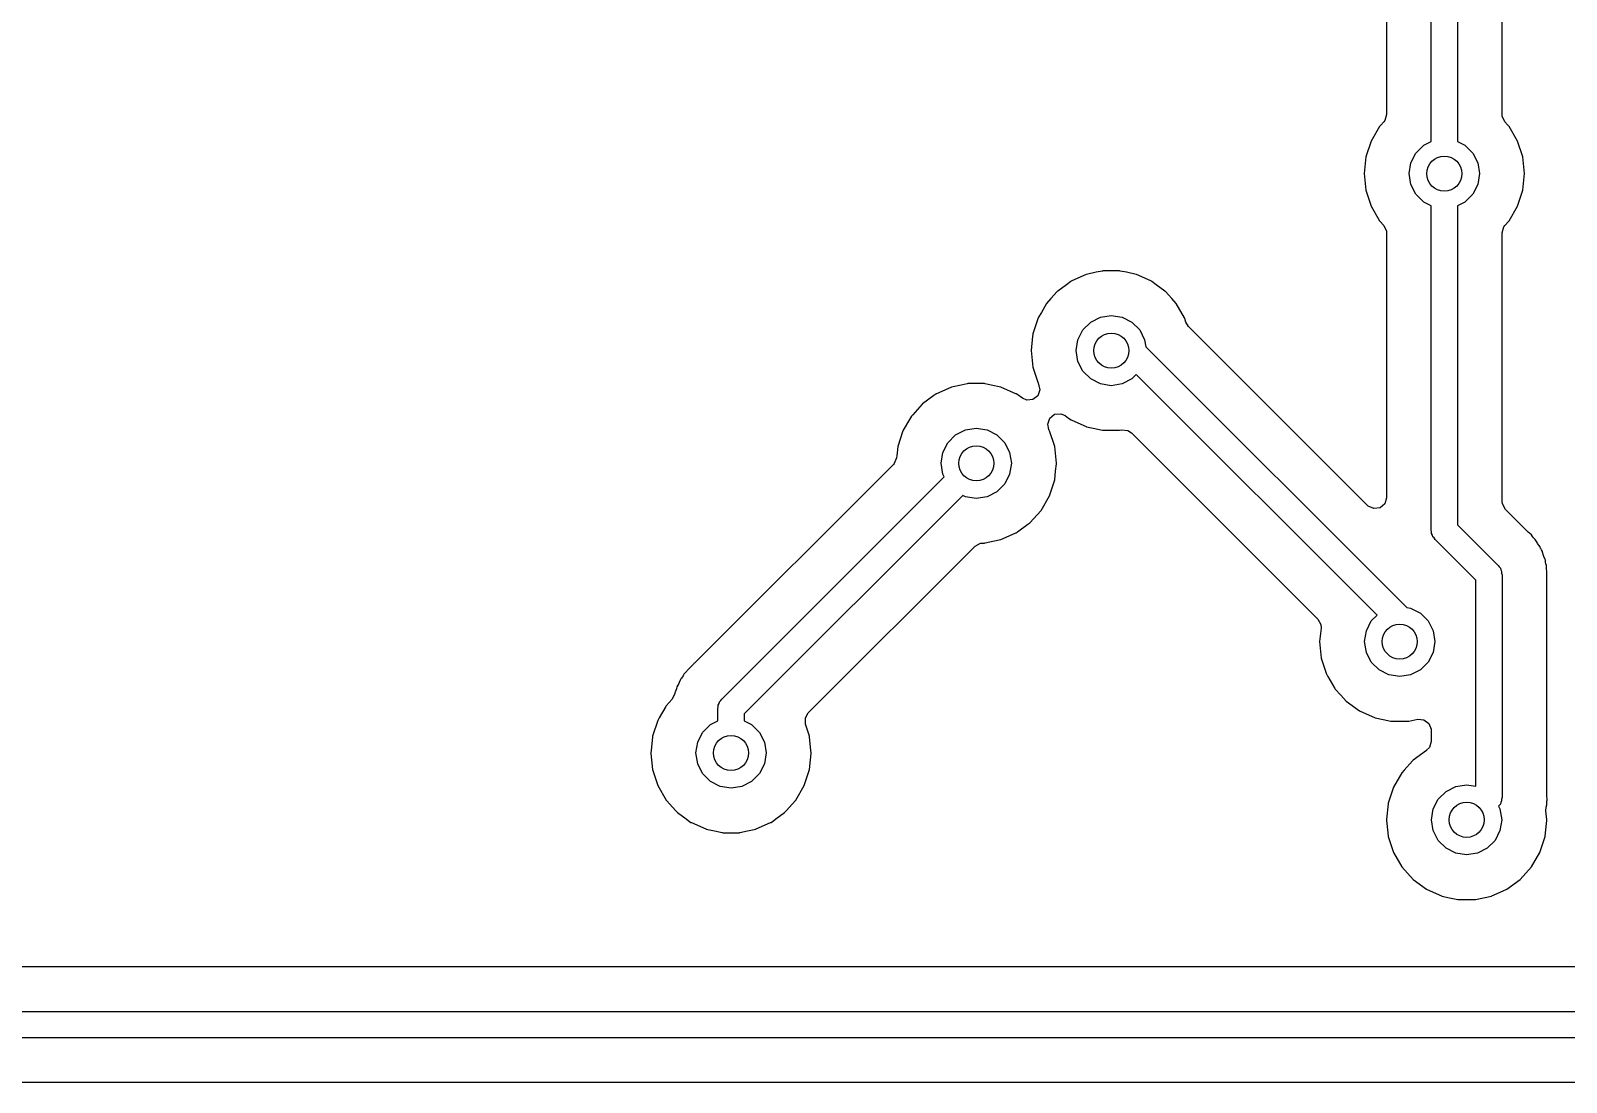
# Model space of a CAD drawing. Extents: x 120.5 to 177.9, y -124 to -74.2.
# Drawn here: x 147.98 to 165.47, y -99.77 to -87.78 of the extents above; entities that cross this region are included whole.
import ezdxf

# ---------------------------------------------------------------- set-up
doc = ezdxf.new("R2010")
doc.units = 0
doc.layers.add('BLACK', color=7, linetype='CONTINUOUS')

msp = doc.modelspace()

# ---------------------------------------------------------------- linework, layer by layer
at = {"layer": 'BLACK', "linetype": 'CONTINUOUS'}
for p, q in [((163.934, -89.041), (163.934, -86.219)), ((164.234, -86.219), (164.234, -89.041)), ((164.742, -88.7332), (164.742, -86.5268)), ((163.425, -87.3684), (163.425, -88.7332)), ((163.345, -88.8711), (163.249, -89.0364)), ((163.36, -88.8545), (163.345, -88.8711)), ((163.393, -88.8176), (163.36, -88.8545)), ((163.405, -88.8014), (163.393, -88.8176)), ((163.425, -88.7332), (163.405, -88.8014)), ((164.744, -88.7535), (164.742, -88.7332)), ((164.775, -88.8176), (164.744, -88.7535)), ((164.808, -88.8545), (164.775, -88.8176)), ((164.813, -88.86), (164.808, -88.8545)), ((164.823, -88.8711), (164.813, -88.86)), ((164.919, -89.0364), (164.823, -88.8711)), ((163.249, -89.0364), (163.19, -89.2181)), ((163.849, -89.0844), (163.934, -89.041)), ((164.234, -89.041), (164.319, -89.0844)), ((164.978, -89.2181), (164.919, -89.0364)), ((163.19, -89.2181), (163.17, -89.408)), ((163.704, -89.2844), (163.76, -89.1729)), ((163.76, -89.1729), (163.849, -89.0844)), ((164.319, -89.0844), (164.408, -89.1729)), ((164.408, -89.1729), (164.464, -89.2844)), ((164.998, -89.408), (164.978, -89.2181)), ((163.17, -89.408), (163.19, -89.5979)), ((163.684, -89.408), (163.704, -89.2844)), ((163.704, -89.5316), (163.684, -89.408)), ((164.464, -89.2844), (164.484, -89.408)), ((164.484, -89.408), (164.464, -89.5316)), ((164.978, -89.5979), (164.998, -89.408)), ((163.76, -89.6431), (163.704, -89.5316)), ((164.464, -89.5316), (164.408, -89.6431)), ((163.19, -89.5979), (163.249, -89.7796)), ((163.849, -89.7316), (163.76, -89.6431)), ((163.934, -89.775), (163.849, -89.7316)), ((164.319, -89.7316), (164.234, -89.775)), ((164.408, -89.6431), (164.319, -89.7316)), ((164.919, -89.7796), (164.978, -89.5979)), ((163.249, -89.7796), (163.345, -89.9449)), ((163.934, -93.472), (163.934, -89.775)), ((164.234, -89.775), (164.234, -93.4099)), ((164.823, -89.9449), (164.919, -89.7796)), ((163.345, -89.9449), (163.349, -89.9499)), ((163.349, -89.9499), (163.349, -89.9499)), ((163.349, -89.9499), (163.393, -89.9984)), ((163.393, -89.9984), (163.424, -90.0625)), ((163.424, -90.0625), (163.425, -90.0828)), ((163.425, -90.0828), (163.425, -93.102)), ((164.742, -90.0828), (164.763, -90.0146)), ((164.742, -93.147), (164.742, -90.0828)), ((164.763, -90.0146), (164.775, -89.9984)), ((164.775, -89.9984), (164.819, -89.9499)), ((164.819, -89.9499), (164.823, -89.9449)), ((164.819, -89.9499), (164.819, -89.9499)), ((159.832, -90.6339), (159.827, -90.6378)), ((159.838, -90.6312), (159.832, -90.6339)), ((160.001, -90.5589), (159.838, -90.6312)), ((159.838, -90.6312), (159.838, -90.6312)), ((160.007, -90.5562), (160.001, -90.5589)), ((160.001, -90.5589), (160.001, -90.5589)), ((160.116, -90.5329), (160.007, -90.5562)), ((160.187, -90.5179), (160.116, -90.5329)), ((160.194, -90.5165), (160.187, -90.5179)), ((160.187, -90.5179), (160.187, -90.5179)), ((160.384, -90.5165), (160.194, -90.5165)), ((160.391, -90.5179), (160.384, -90.5165)), ((160.462, -90.5329), (160.391, -90.5179)), ((160.391, -90.5179), (160.391, -90.5179)), ((160.571, -90.5562), (160.462, -90.5329)), ((160.577, -90.5589), (160.571, -90.5562)), ((160.74, -90.6312), (160.577, -90.5589)), ((160.577, -90.5589), (160.577, -90.5589)), ((160.746, -90.6339), (160.74, -90.6312)), ((160.74, -90.6312), (160.74, -90.6312)), ((160.751, -90.6378), (160.746, -90.6339)), ((159.673, -90.751), (159.601, -90.8309)), ((159.678, -90.7461), (159.673, -90.751)), ((159.673, -90.751), (159.673, -90.751)), ((159.777, -90.6741), (159.678, -90.7461)), ((159.827, -90.6378), (159.777, -90.6741)), ((159.827, -90.6378), (159.827, -90.6378)), ((160.801, -90.6741), (160.751, -90.6378)), ((160.751, -90.6378), (160.751, -90.6378)), ((160.9, -90.7461), (160.801, -90.6741)), ((160.905, -90.751), (160.9, -90.7461)), ((160.977, -90.8309), (160.905, -90.751)), ((160.905, -90.751), (160.905, -90.751)), ((159.55, -90.8881), (159.492, -90.989)), ((159.601, -90.8309), (159.55, -90.8881)), ((161.028, -90.8881), (160.977, -90.8309)), ((161.124, -91.0534), (161.028, -90.8881)), ((159.454, -91.0534), (159.395, -91.2351)), ((159.46, -91.0437), (159.454, -91.0534)), ((159.492, -90.989), (159.46, -91.0437)), ((159.965, -91.1899), (160.054, -91.1014)), ((160.054, -91.1014), (160.165, -91.0446)), ((160.165, -91.0446), (160.289, -91.025)), ((160.289, -91.025), (160.413, -91.0446)), ((160.413, -91.0446), (160.524, -91.1014)), ((160.524, -91.1014), (160.613, -91.1899)), ((161.126, -91.0597), (161.124, -91.0534)), ((161.139, -91.1), (161.126, -91.0597)), ((161.126, -91.0597), (161.126, -91.0597)), ((161.169, -91.1501), (161.139, -91.1)), ((163.21, -93.1911), (161.169, -91.1501)), ((159.393, -91.2595), (159.375, -91.425)), ((159.395, -91.2416), (159.393, -91.2595)), ((159.395, -91.2351), (159.395, -91.2416)), ((159.395, -91.2416), (159.395, -91.2416)), ((159.889, -91.425), (159.909, -91.3014)), ((159.909, -91.3014), (159.965, -91.1899)), ((160.613, -91.1899), (160.669, -91.3014)), ((160.669, -91.3014), (160.682, -91.3821)), ((159.375, -91.425), (159.395, -91.6149)), ((159.909, -91.5486), (159.889, -91.425)), ((160.682, -91.3821), (163.655, -94.3544)), ((159.395, -91.6149), (159.454, -91.7966)), ((159.965, -91.6601), (159.909, -91.5486)), ((160.054, -91.7486), (159.965, -91.6601)), ((158.462, -91.8439), (158.299, -91.9162)), ((158.468, -91.8412), (158.462, -91.8439)), ((158.462, -91.8439), (158.462, -91.8439)), ((158.58, -91.8173), (158.468, -91.8412)), ((158.648, -91.8029), (158.58, -91.8173)), ((158.655, -91.8015), (158.648, -91.8029)), ((158.648, -91.8029), (158.648, -91.8029)), ((158.845, -91.8015), (158.655, -91.8015)), ((158.852, -91.8029), (158.845, -91.8015)), ((158.92, -91.8173), (158.852, -91.8029)), ((158.852, -91.8029), (158.852, -91.8029)), ((159.032, -91.8412), (158.92, -91.8173)), ((159.038, -91.8439), (159.032, -91.8412)), ((159.201, -91.9162), (159.038, -91.8439)), ((159.038, -91.8439), (159.038, -91.8439)), ((159.454, -91.7966), (159.458, -91.8023)), ((159.458, -91.8023), (159.459, -91.8039)), ((159.459, -91.8039), (159.459, -91.805)), ((159.459, -91.805), (159.46, -91.8083)), ((159.46, -91.8083), (159.46, -91.8086)), ((159.46, -91.8086), (159.475, -91.8729)), ((160.165, -91.8054), (160.054, -91.7486)), ((160.289, -91.825), (160.165, -91.8054)), ((160.413, -91.8054), (160.289, -91.825)), ((160.524, -91.7486), (160.413, -91.8054)), ((160.574, -91.6984), (160.524, -91.7486)), ((163.318, -94.4417), (160.574, -91.6984)), ((158.134, -92.036), (158.027, -92.1555)), ((158.139, -92.0311), (158.134, -92.036)), ((158.134, -92.036), (158.134, -92.036)), ((158.268, -91.9369), (158.139, -92.0311)), ((158.288, -91.9228), (158.268, -91.9369)), ((158.293, -91.9189), (158.288, -91.9228)), ((158.288, -91.9228), (158.288, -91.9228)), ((158.299, -91.9162), (158.293, -91.9189)), ((158.299, -91.9162), (158.299, -91.9162)), ((159.207, -91.9189), (159.201, -91.9162)), ((159.201, -91.9162), (159.201, -91.9162)), ((159.212, -91.9228), (159.207, -91.9189)), ((159.276, -91.9689), (159.212, -91.9228)), ((159.212, -91.9228), (159.212, -91.9228)), ((159.326, -91.9907), (159.276, -91.9689)), ((159.396, -91.9839), (159.326, -91.9907)), ((159.452, -91.94), (159.396, -91.9839)), ((159.475, -91.8729), (159.452, -91.94)), ((158.011, -92.1731), (157.988, -92.2122)), ((158.027, -92.1555), (158.011, -92.1731)), ((159.564, -92.2621), (159.587, -92.195)), ((159.587, -92.195), (159.643, -92.1511)), ((159.643, -92.1511), (159.713, -92.1443)), ((159.713, -92.1443), (159.763, -92.1661)), ((159.763, -92.1661), (159.803, -92.195)), ((159.803, -92.195), (159.832, -92.2161)), ((157.915, -92.3384), (157.856, -92.5201)), ((157.919, -92.3321), (157.915, -92.3384)), ((157.988, -92.2122), (157.919, -92.3321)), ((158.426, -92.4749), (158.515, -92.3864)), ((158.515, -92.3864), (158.626, -92.3296)), ((158.626, -92.3296), (158.75, -92.31)), ((158.75, -92.31), (158.874, -92.3296)), ((158.874, -92.3296), (158.985, -92.3864)), ((158.985, -92.3864), (159.074, -92.4749)), ((159.579, -92.3264), (159.564, -92.2621)), ((159.579, -92.3267), (159.579, -92.3264)), ((159.58, -92.33), (159.579, -92.3267)), ((159.58, -92.3311), (159.58, -92.33)), ((159.585, -92.3384), (159.58, -92.3311)), ((159.644, -92.5201), (159.585, -92.3384)), ((159.832, -92.2161), (159.838, -92.2188)), ((159.838, -92.2188), (159.838, -92.2188)), ((159.838, -92.2188), (160.001, -92.2911)), ((160.001, -92.2911), (160.007, -92.2938)), ((160.007, -92.2938), (160.084, -92.3102)), ((160.084, -92.3102), (160.187, -92.3321)), ((160.187, -92.3321), (160.187, -92.3321)), ((160.187, -92.3321), (160.194, -92.3335)), ((160.194, -92.3335), (160.384, -92.3335)), ((160.384, -92.3335), (160.405, -92.3292)), ((160.405, -92.3292), (160.476, -92.3346)), ((160.476, -92.3346), (160.52, -92.3633)), ((160.52, -92.3633), (162.642, -94.4857)), ((157.856, -92.5201), (157.845, -92.6251)), ((158.37, -92.5864), (158.426, -92.4749)), ((159.074, -92.4749), (159.13, -92.5864)), ((159.664, -92.71), (159.644, -92.5201)), ((157.807, -92.7217), (155.548, -94.9803)), ((157.816, -92.7114), (157.807, -92.7217)), ((157.843, -92.6458), (157.816, -92.7114)), ((157.845, -92.6251), (157.843, -92.6458)), ((158.35, -92.71), (158.37, -92.5864)), ((158.37, -92.8336), (158.35, -92.71)), ((159.13, -92.5864), (159.15, -92.71)), ((159.15, -92.71), (159.13, -92.8336)), ((159.654, -92.8006), (159.663, -92.7166)), ((159.663, -92.7166), (159.664, -92.71)), ((155.85, -95.3979), (158.385, -92.8632)), ((158.385, -92.8632), (158.37, -92.8336)), ((159.13, -92.8336), (159.074, -92.9451)), ((159.585, -93.0816), (159.644, -92.8999)), ((159.644, -92.8999), (159.654, -92.8006)), ((158.597, -93.0753), (156.106, -95.5661)), ((158.626, -93.0904), (158.597, -93.0753)), ((158.985, -93.0336), (158.874, -93.0904)), ((159.074, -92.9451), (158.985, -93.0336)), ((159.489, -93.2469), (159.585, -93.0816)), ((158.75, -93.11), (158.626, -93.0904)), ((158.874, -93.0904), (158.75, -93.11)), ((159.361, -93.3889), (159.489, -93.2469)), ((163.217, -93.1973), (163.21, -93.1911)), ((163.282, -93.2268), (163.217, -93.1973)), ((163.352, -93.2167), (163.282, -93.2268)), ((163.405, -93.1702), (163.352, -93.2167)), ((163.425, -93.102), (163.405, -93.1702)), ((164.745, -93.1738), (164.742, -93.147)), ((164.779, -93.2361), (164.745, -93.1738)), ((165.031, -93.4882), (164.779, -93.2361)), ((159.219, -93.4924), (159.339, -93.405)), ((159.339, -93.405), (159.361, -93.3889)), ((164.234, -93.4099), (164.698, -93.8739)), ((158.852, -93.6171), (158.939, -93.5986)), ((158.939, -93.5986), (159.032, -93.5788)), ((159.032, -93.5788), (159.057, -93.5676)), ((159.057, -93.5676), (159.201, -93.5038)), ((159.201, -93.5038), (159.207, -93.5011)), ((159.201, -93.5038), (159.201, -93.5038)), ((159.207, -93.5011), (159.219, -93.4924)), ((163.939, -93.4911), (163.934, -93.472)), ((163.939, -93.5108), (163.939, -93.4911)), ((163.949, -93.5279), (163.939, -93.5108)), ((163.954, -93.547), (163.949, -93.5279)), ((163.968, -93.561), (163.954, -93.547)), ((163.978, -93.5781), (163.968, -93.561)), ((164.442, -94.0421), (163.978, -93.5781)), ((165.04, -93.4962), (165.031, -93.4882)), ((165.076, -93.5256), (165.04, -93.4962)), ((165.088, -93.543), (165.076, -93.5256)), ((165.101, -93.558), (165.088, -93.543)), ((165.116, -93.5732), (165.101, -93.558)), ((165.12, -93.58), (165.116, -93.5732)), ((165.14, -93.6129), (165.12, -93.58)), ((165.12, -93.58), (165.12, -93.58)), ((156.835, -95.5559), (158.736, -93.6554)), ((158.736, -93.6554), (158.798, -93.6214)), ((158.798, -93.6214), (158.825, -93.6185)), ((158.825, -93.6185), (158.845, -93.6185)), ((158.845, -93.6185), (158.852, -93.6171)), ((158.852, -93.6171), (158.852, -93.6171)), ((165.146, -93.6229), (165.14, -93.6129)), ((165.174, -93.6602), (165.146, -93.6229)), ((165.181, -93.6793), (165.174, -93.6602)), ((165.182, -93.6802), (165.181, -93.6793)), ((165.19, -93.6979), (165.182, -93.6802)), ((165.201, -93.7164), (165.19, -93.6979)), ((165.203, -93.724), (165.201, -93.7164)), ((165.214, -93.7608), (165.203, -93.724)), ((165.218, -93.772), (165.214, -93.7608)), ((165.232, -93.8076), (165.218, -93.772)), ((164.698, -93.8739), (164.708, -93.891)), ((164.708, -93.891), (164.722, -93.905)), ((164.722, -93.905), (164.727, -93.9241)), ((164.727, -93.9241), (164.737, -93.9412)), ((164.737, -93.9412), (164.737, -93.9609)), ((164.737, -93.9609), (164.742, -93.98)), ((165.235, -93.8149), (165.232, -93.8076)), ((165.232, -93.8076), (165.232, -93.8076)), ((165.236, -93.8228), (165.235, -93.8149)), ((165.238, -93.8362), (165.236, -93.8228)), ((165.236, -93.8228), (165.236, -93.8228)), ((165.242, -93.8556), (165.238, -93.8362)), ((165.248, -93.8762), (165.242, -93.8556)), ((165.248, -93.8841), (165.248, -93.8762)), ((165.249, -93.9223), (165.248, -93.8841)), ((165.25, -93.9342), (165.249, -93.9223)), ((165.25, -93.9386), (165.25, -93.9342)), ((165.25, -93.9677), (165.25, -93.9386)), ((164.442, -96.3905), (164.442, -94.0421)), ((164.742, -93.98), (164.742, -96.52)), ((165.251, -93.9716), (165.25, -93.9677)), ((165.25, -94.0621), (165.251, -94.0502)), ((165.25, -96.483), (165.25, -94.0621)), ((165.253, -94.0425), (165.251, -93.9716)), ((165.251, -94.0502), (165.253, -94.0425)), ((165.251, -94.0502), (165.251, -94.0502)), ((162.642, -94.4857), (162.676, -94.548)), ((163.252, -94.5069), (163.318, -94.4417)), ((163.655, -94.3544), (163.7, -94.3616)), ((163.7, -94.3616), (163.811, -94.4184)), ((163.811, -94.4184), (163.9, -94.5069)), ((162.679, -94.588), (162.662, -94.742)), ((162.676, -94.548), (162.679, -94.588)), ((163.176, -94.742), (163.196, -94.6184)), ((163.196, -94.6184), (163.252, -94.5069)), ((163.9, -94.5069), (163.956, -94.6184)), ((163.956, -94.6184), (163.976, -94.742)), ((162.662, -94.742), (162.682, -94.9319)), ((163.196, -94.8656), (163.176, -94.742)), ((163.976, -94.742), (163.956, -94.8656)), ((155.527, -94.9984), (155.484, -95.0443)), ((155.533, -94.9926), (155.527, -94.9984)), ((155.527, -94.9984), (155.527, -94.9984)), ((155.54, -94.9883), (155.533, -94.9926)), ((155.548, -94.9803), (155.54, -94.9883)), ((155.54, -94.9883), (155.54, -94.9883)), ((162.682, -94.9319), (162.741, -95.1136)), ((163.252, -94.9771), (163.196, -94.8656)), ((163.341, -95.0656), (163.252, -94.9771)), ((163.9, -94.9771), (163.811, -95.0656)), ((163.956, -94.8656), (163.9, -94.9771)), ((155.382, -95.1734), (155.366, -95.2085)), ((155.385, -95.1661), (155.382, -95.1734)), ((155.382, -95.1734), (155.382, -95.1734)), ((155.39, -95.1593), (155.385, -95.1661)), ((155.398, -95.1492), (155.39, -95.1593)), ((155.409, -95.1327), (155.398, -95.1492)), ((155.415, -95.1208), (155.409, -95.1327)), ((155.419, -95.1139), (155.415, -95.1208)), ((155.415, -95.1208), (155.415, -95.1208)), ((155.451, -95.0802), (155.419, -95.1139)), ((155.458, -95.0712), (155.451, -95.0802)), ((155.461, -95.0677), (155.458, -95.0712)), ((155.482, -95.0471), (155.461, -95.0677)), ((155.484, -95.0443), (155.482, -95.0471)), ((162.741, -95.1136), (162.745, -95.1193)), ((162.745, -95.1193), (162.745, -95.1193)), ((162.745, -95.1193), (162.758, -95.1413)), ((162.758, -95.1413), (162.837, -95.2789)), ((163.452, -95.1224), (163.341, -95.0656)), ((163.576, -95.142), (163.452, -95.1224)), ((163.7, -95.1224), (163.576, -95.142)), ((163.811, -95.0656), (163.7, -95.1224)), ((155.316, -95.3345), (155.285, -95.3991)), ((155.317, -95.3267), (155.316, -95.3345)), ((155.319, -95.3188), (155.317, -95.3267)), ((155.317, -95.3267), (155.317, -95.3267)), ((155.327, -95.2991), (155.319, -95.3188)), ((155.334, -95.2804), (155.327, -95.2991)), ((155.339, -95.2597), (155.334, -95.2804)), ((155.361, -95.2192), (155.339, -95.2597)), ((155.366, -95.2085), (155.361, -95.2192)), ((162.837, -95.2789), (162.841, -95.2839)), ((162.841, -95.2839), (162.841, -95.2839)), ((162.841, -95.2839), (162.904, -95.3539)), ((162.904, -95.3539), (162.965, -95.4209)), ((155.214, -95.4808), (155.137, -95.6129)), ((155.217, -95.4751), (155.214, -95.4808)), ((155.285, -95.3991), (155.217, -95.4751)), ((155.806, -95.504), (155.811, -95.4849)), ((155.806, -95.645), (155.806, -95.504)), ((155.811, -95.4652), (155.821, -95.4481)), ((155.811, -95.4849), (155.811, -95.4652)), ((155.821, -95.4481), (155.826, -95.429)), ((155.826, -95.429), (155.84, -95.415)), ((155.84, -95.415), (155.85, -95.3979)), ((162.965, -95.4209), (163.119, -95.5331)), ((163.119, -95.5331), (163.125, -95.5358)), ((163.125, -95.5358), (163.125, -95.5358)), ((163.125, -95.5358), (163.288, -95.6081)), ((155.121, -95.6404), (155.062, -95.8221)), ((155.137, -95.6129), (155.121, -95.6404)), ((155.632, -95.7769), (155.721, -95.6884)), ((155.721, -95.6884), (155.806, -95.645)), ((156.106, -95.5661), (156.106, -95.645)), ((156.106, -95.645), (156.191, -95.6884)), ((156.191, -95.6884), (156.28, -95.7769)), ((156.803, -95.6129), (156.835, -95.5559)), ((156.805, -95.6839), (156.803, -95.6129)), ((156.85, -95.8221), (156.805, -95.6839)), ((163.288, -95.6081), (163.294, -95.6108)), ((163.294, -95.6108), (163.387, -95.6306)), ((163.387, -95.6306), (163.474, -95.6491)), ((163.474, -95.6491), (163.474, -95.6491)), ((163.474, -95.6491), (163.481, -95.6505)), ((163.481, -95.6505), (163.671, -95.6505)), ((163.671, -95.6505), (163.678, -95.6491)), ((163.678, -95.6491), (163.781, -95.6272)), ((163.678, -95.6491), (163.678, -95.6491)), ((163.781, -95.6272), (163.852, -95.6326)), ((163.852, -95.6326), (163.909, -95.6754)), ((163.909, -95.6754), (163.933, -95.742)), ((155.062, -95.8286), (155.046, -95.9829)), ((155.062, -95.8221), (155.062, -95.8286)), ((155.062, -95.8286), (155.062, -95.8286)), ((155.576, -95.8884), (155.632, -95.7769)), ((156.28, -95.7769), (156.336, -95.8884)), ((156.85, -95.8286), (156.85, -95.8221)), ((156.866, -95.9829), (156.85, -95.8286)), ((156.85, -95.8286), (156.85, -95.8286)), ((163.933, -95.8808), (163.913, -95.9489)), ((163.933, -95.742), (163.933, -95.7504)), ((163.933, -95.7504), (163.933, -95.8808)), ((155.046, -95.9829), (155.042, -96.012)), ((155.042, -96.012), (155.043, -96.0186)), ((155.043, -96.0186), (155.051, -96.0913)), ((155.556, -96.012), (155.576, -95.8884)), ((155.576, -96.1356), (155.556, -96.012)), ((156.336, -95.8884), (156.356, -96.012)), ((156.356, -96.012), (156.336, -96.1356)), ((156.861, -96.0913), (156.869, -96.0186)), ((156.87, -96.012), (156.866, -95.9829)), ((156.869, -96.0186), (156.87, -96.012)), ((163.881, -95.9829), (163.727, -96.0951)), ((163.913, -95.9489), (163.88, -95.981)), ((163.88, -95.981), (163.881, -95.9829)), ((155.051, -96.0913), (155.062, -96.2019)), ((155.062, -96.2019), (155.121, -96.3836)), ((155.632, -96.2471), (155.576, -96.1356)), ((156.336, -96.1356), (156.28, -96.2471)), ((156.791, -96.3836), (156.85, -96.2019)), ((156.85, -96.2019), (156.861, -96.0913)), ((163.625, -96.2082), (163.599, -96.2371)), ((163.722, -96.1), (163.625, -96.2082)), ((163.727, -96.0951), (163.722, -96.1)), ((163.722, -96.1), (163.722, -96.1)), ((155.121, -96.3836), (155.217, -96.5489)), ((155.721, -96.3356), (155.632, -96.2471)), ((155.832, -96.3924), (155.721, -96.3356)), ((155.956, -96.412), (155.832, -96.3924)), ((156.08, -96.3924), (155.956, -96.412)), ((156.191, -96.3356), (156.08, -96.3924)), ((156.28, -96.2471), (156.191, -96.3356)), ((156.695, -96.5489), (156.791, -96.3836)), ((163.503, -96.4024), (163.444, -96.5841)), ((163.599, -96.2371), (163.503, -96.4024)), ((164.103, -96.4504), (164.214, -96.3936)), ((164.214, -96.3936), (164.338, -96.374)), ((164.338, -96.374), (164.442, -96.3905)), ((155.217, -96.5489), (155.221, -96.5539)), ((155.221, -96.5539), (155.221, -96.5539)), ((155.221, -96.5539), (155.328, -96.6726)), ((156.584, -96.6726), (156.691, -96.5539)), ((156.691, -96.5539), (156.695, -96.5489)), ((156.691, -96.5539), (156.691, -96.5539)), ((163.444, -96.5841), (163.444, -96.5906)), ((163.958, -96.6504), (164.014, -96.5389)), ((164.014, -96.5389), (164.103, -96.4504)), ((164.727, -96.5759), (164.722, -96.595)), ((164.737, -96.5588), (164.727, -96.5759)), ((164.742, -96.52), (164.737, -96.5391)), ((164.737, -96.5391), (164.737, -96.5588)), ((165.251, -96.4949), (165.25, -96.483)), ((165.25, -96.5817), (165.252, -96.562)), ((165.25, -96.6032), (165.25, -96.5817)), ((165.255, -96.5408), (165.251, -96.4949)), ((165.252, -96.562), (165.254, -96.5487)), ((165.254, -96.5487), (165.255, -96.5408)), ((155.328, -96.6726), (155.345, -96.6909)), ((155.345, -96.6909), (155.444, -96.7629)), ((156.468, -96.7629), (156.567, -96.6909)), ((156.567, -96.6909), (156.584, -96.6726)), ((163.444, -96.5906), (163.425, -96.7674)), ((163.444, -96.5906), (163.444, -96.5906)), ((163.938, -96.774), (163.958, -96.6504)), ((164.708, -96.609), (164.702, -96.6187)), ((164.702, -96.6187), (164.718, -96.6504)), ((164.722, -96.595), (164.708, -96.609)), ((164.718, -96.6504), (164.738, -96.774)), ((165.241, -96.6726), (165.244, -96.6281)), ((165.252, -96.774), (165.241, -96.6726)), ((165.244, -96.6281), (165.25, -96.6032)), ((155.444, -96.7629), (155.468, -96.7806)), ((155.468, -96.7806), (155.499, -96.8031)), ((155.499, -96.8031), (155.505, -96.8058)), ((155.505, -96.8058), (155.505, -96.8058)), ((155.505, -96.8058), (155.668, -96.8781)), ((155.668, -96.8781), (155.674, -96.8808)), ((155.674, -96.8808), (155.767, -96.9006)), ((155.767, -96.9006), (155.854, -96.9191)), ((155.854, -96.9191), (155.854, -96.9191)), ((155.854, -96.9191), (155.861, -96.9205)), ((155.861, -96.9205), (156.051, -96.9205)), ((156.051, -96.9205), (156.058, -96.9191)), ((156.058, -96.9191), (156.145, -96.9006)), ((156.058, -96.9191), (156.058, -96.9191)), ((156.145, -96.9006), (156.238, -96.8808)), ((156.238, -96.8808), (156.244, -96.8781)), ((156.244, -96.8781), (156.407, -96.8058)), ((156.407, -96.8058), (156.413, -96.8031)), ((156.407, -96.8058), (156.407, -96.8058)), ((156.413, -96.8031), (156.444, -96.7806)), ((156.444, -96.7806), (156.468, -96.7629)), ((163.425, -96.7674), (163.424, -96.774)), ((163.424, -96.774), (163.425, -96.7806)), ((163.425, -96.7806), (163.44, -96.9205)), ((163.44, -96.9205), (163.444, -96.9639)), ((163.958, -96.8976), (163.938, -96.774)), ((164.014, -97.0091), (163.958, -96.8976)), ((164.718, -96.8976), (164.662, -97.0091)), ((164.738, -96.774), (164.718, -96.8976)), ((165.232, -96.9639), (165.236, -96.9205)), ((165.236, -96.9205), (165.251, -96.7806)), ((165.251, -96.7806), (165.252, -96.774)), ((163.444, -96.9639), (163.503, -97.1456)), ((164.103, -97.0976), (164.014, -97.0091)), ((164.214, -97.1544), (164.103, -97.0976)), ((164.573, -97.0976), (164.462, -97.1544)), ((164.662, -97.0091), (164.573, -97.0976)), ((165.173, -97.1456), (165.232, -96.9639)), ((163.503, -97.1456), (163.599, -97.3109)), ((164.338, -97.174), (164.214, -97.1544)), ((164.462, -97.1544), (164.338, -97.174)), ((165.077, -97.3109), (165.173, -97.1456)), ((163.599, -97.3109), (163.727, -97.4529)), ((163.727, -97.4529), (163.881, -97.5651)), ((164.795, -97.5651), (164.949, -97.4529)), ((164.949, -97.4529), (165.077, -97.3109)), ((163.881, -97.5651), (163.887, -97.5678)), ((163.887, -97.5678), (163.887, -97.5678)), ((163.887, -97.5678), (164.05, -97.6401)), ((164.626, -97.6401), (164.789, -97.5678)), ((164.789, -97.5678), (164.795, -97.5651)), ((164.789, -97.5678), (164.789, -97.5678)), ((164.05, -97.6401), (164.056, -97.6428)), ((164.056, -97.6428), (164.144, -97.6615)), ((164.144, -97.6615), (164.236, -97.6811)), ((164.236, -97.6811), (164.236, -97.6811)), ((164.236, -97.6811), (164.243, -97.6825)), ((164.243, -97.6825), (164.433, -97.6825)), ((164.433, -97.6825), (164.44, -97.6811)), ((164.44, -97.6811), (164.532, -97.6615)), ((164.44, -97.6811), (164.44, -97.6811)), ((164.532, -97.6615), (164.62, -97.6428)), ((164.62, -97.6428), (164.626, -97.6401)), ((168.978, -98.4491), (145.763, -98.4491)), ((145.418, -98.9576), (169.398, -98.9576)), ((169.396, -99.2576), (145.377, -99.2576)), ((145.649, -99.7661), (168.978, -99.7661))]:
    msp.add_line(p, q, dxfattribs=at)
at = {"layer": 'BLACK'}
for centre in [(164.084, -89.408), (160.289, -91.425), (158.75, -92.71), (163.576, -94.742), (155.956, -96.012), (164.338, -96.774)]:
    msp.add_circle(centre, 0.2, dxfattribs=at)

doc.saveas('drawing.dxf')
